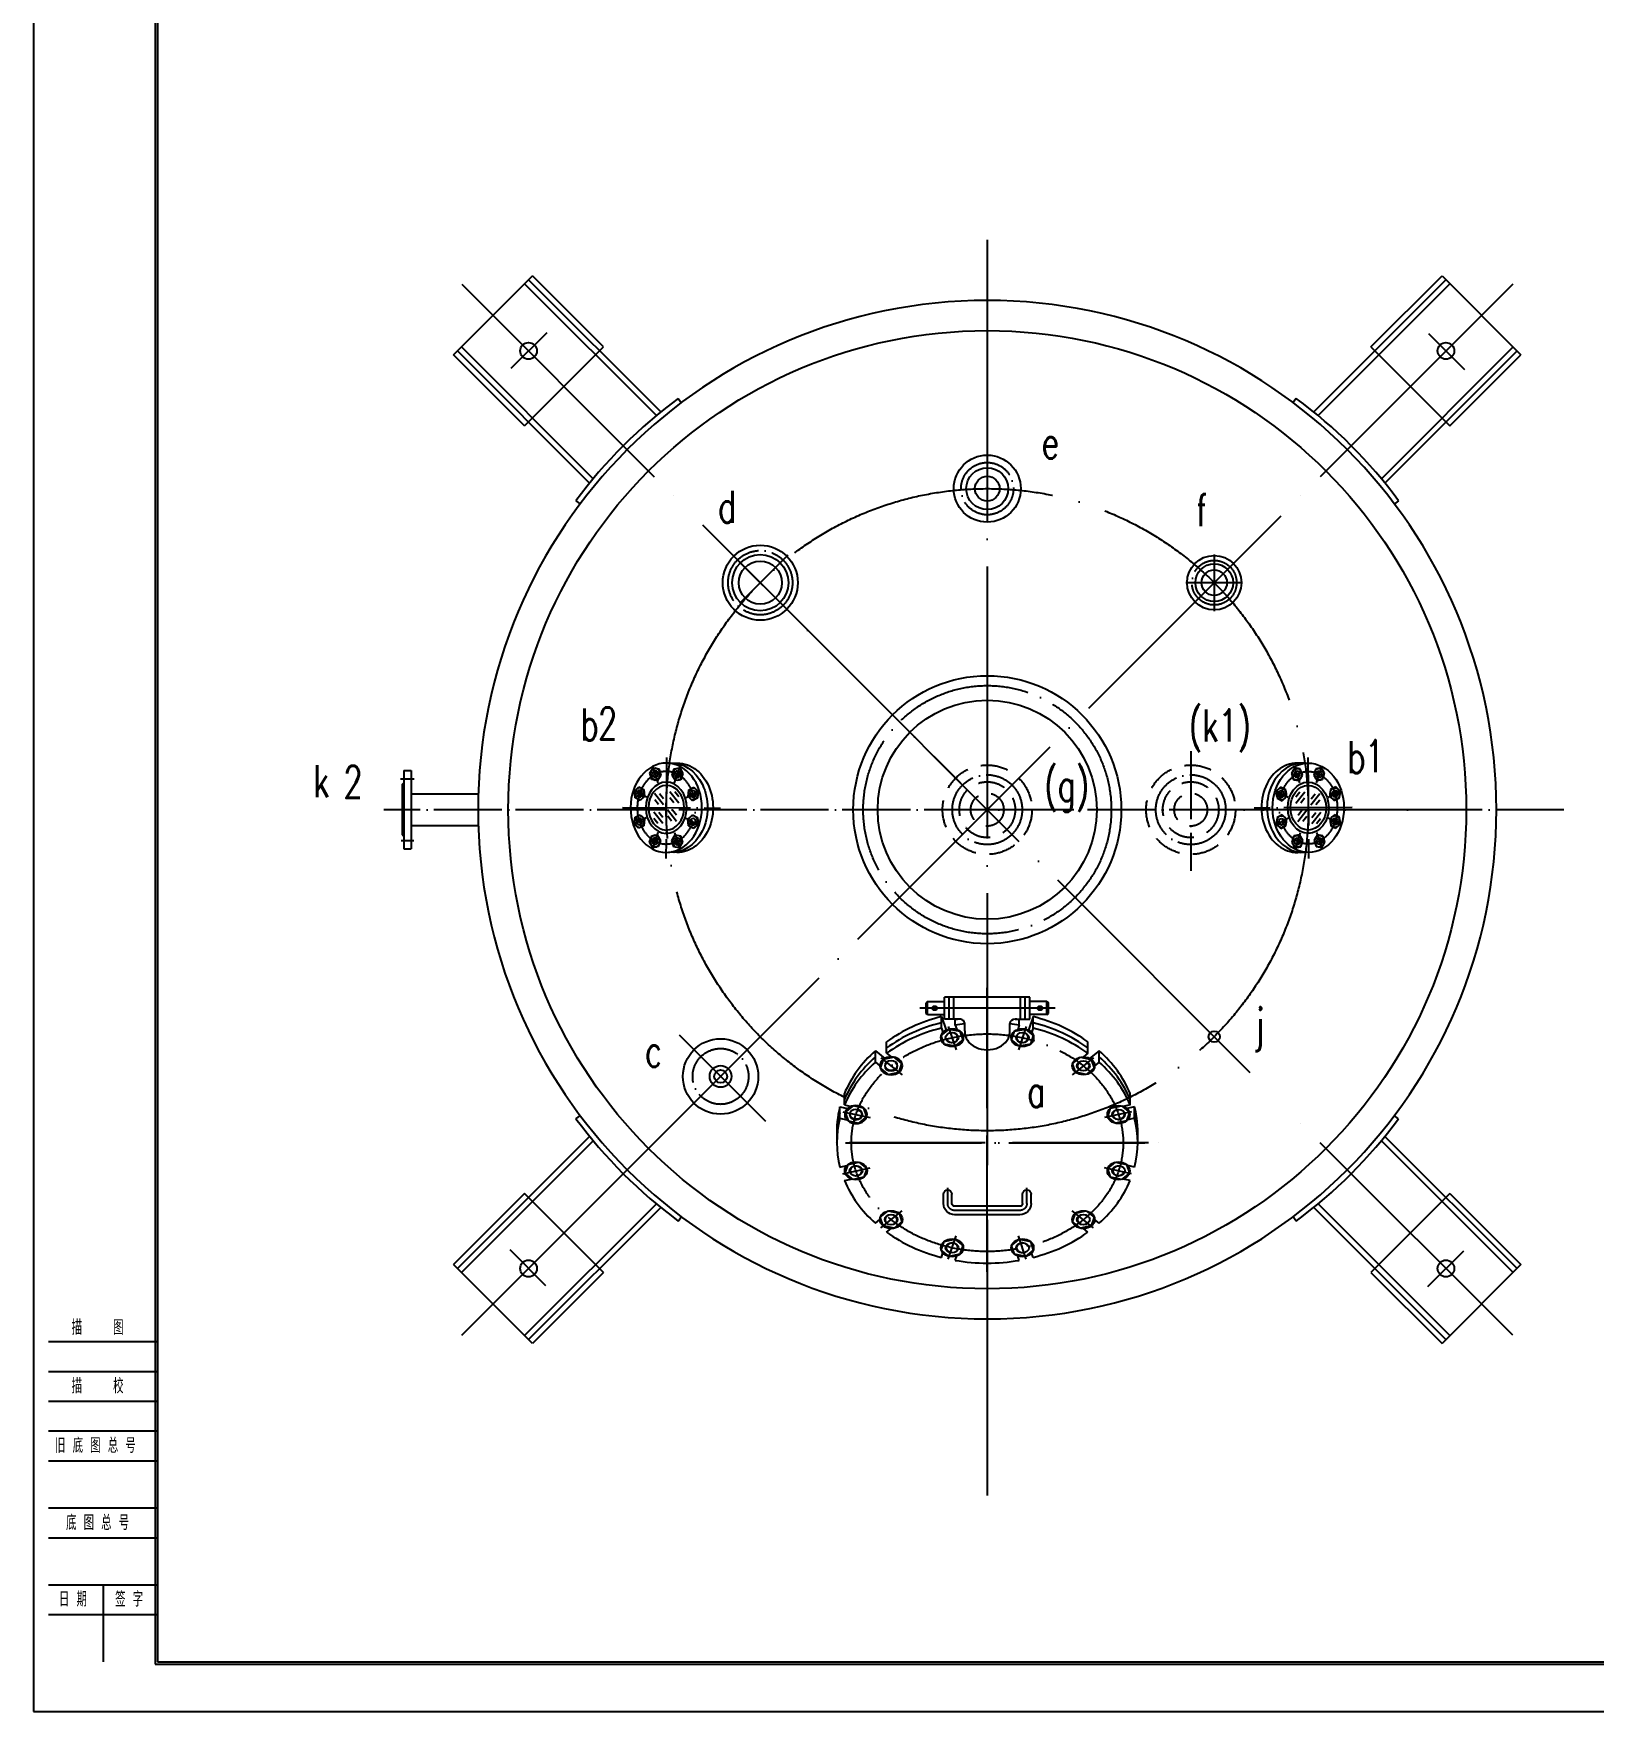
# Model space of a CAD drawing. Header units: millimetres. Extents: x 13671 to 18953, y 2612 to 10090.
# Drawn here: x 13671 to 16465, y 2612 to 5617 of the extents above; entities that cross this region are included whole.
import ezdxf

# ---------------------------------------------------------------- set-up
doc = ezdxf.new("R2010")
doc.units = ezdxf.units.MM
doc.header["$LTSCALE"] = 390
doc.header["$MEASUREMENT"] = 0
for name, pattern in [('CENTER', [50.800000000000004, 31.75, -6.35, 6.35, -6.35]), ('CENTER1', [0.75, 0.625, -0.0625, 0, -0.0625]), ('CENTER2', [0.375, 0.3125, -0.03125, 0, -0.03125]), ('CENTER3', [0.375, 0.3125, -0.03125, 0, -0.03125]), ('CENTERX2', [1.5, 1.25, -0.125, 0, -0.125]), ('HIDDEN2', [0.1875, 0.125, -0.0625])]:
    doc.linetypes.add(name, pattern=pattern)
doc.layers.get('0').update_dxf_attribs({"linetype": 'CONTINUOUS'})
for name, color, linetype in [('3中心线层', 1, 'CENTER'), ('_TITLE', 4, 'CONTINUOUS'), ('A', 2, 'CONTINUOUS'), ('B', 7, 'CONTINUOUS'), ('C', 1, 'CENTERX2'), ('C1', 1, 'CENTER1'), ('C2', 1, 'CENTER2'), ('C3', 1, 'CENTER3'), ('E2', 3, 'HIDDEN2')]:
    doc.layers.add(name, color=color, linetype=linetype)
doc.styles.add('HZ', font='ROMANS.SHX', dxfattribs={"width": 0.7, "bigfont": 'hztxt.shx'})

# ---------------------------------------------------------------- blocks, each defined once
blk = doc.blocks.new('LABEL')
for p, q in [((-22, 64.5), (0, 64.5)), ((-22, 52.5), (0, 52.5)), ((-22, 40.5), (0, 40.5)), ((-22, 25), (0, 25)), ((-11, 15.5), (-11, 0)), ((-22, 9.5), (0, 9.5))]:
    blk.add_line(p, q)
at = {"color": 5}
for p, q in [((-22, 58.5), (0, 58.5)), ((-22, 46.5), (0, 46.5)), ((-22, 31), (0, 31)), ((-22, 15.5), (0, 15.5))]:
    blk.add_line(p, q, dxfattribs=at)
at = {"color": 1, "style": 'HZ', "width": 0.7}
for s, p in [('描    图', (-17.33084744203165, 65.8483330419167)), ('描    校', (-17.33084744203165, 54.05738647672902)), ('旧 底 图 总 号', (-20.66784556976208, 42.07209321755153)), ('底 图 总 号', (-18.45305904050184, 26.52970749410699)), ('日 期', (-19.89118933126375, 11.12184380890734)), ('签 字', (-8.571930958057976, 11.10732177066249))]:
    blk.add_text(s, height=3, dxfattribs=at).set_placement(p)
blk = doc.blocks.new('视镜DN80')
at = {"layer": 'A'}
for p, q in [((-23.65634935935272, 71.38934932448223), (-29.63257243093717, 61.65389239867238)), ((-29.63257243093717, 61.65389239867238), (-25.87576155456917, 50.31671268742394)), ((-13.92331541140005, 69.78762653904352), (-23.65634935935272, 71.38934932448223)), ((-10.16650453503208, 58.45044682779502), (-13.92331541140005, 69.78762653904352)), ((13.92331541140037, 69.7876265390434), (10.16650453503188, 58.45044682779519)), ((23.6563493593528, 71.389349324482), (13.92331541140037, 69.7876265390434)), ((29.6325724309372, 61.65389239867216), (23.6563493593528, 71.389349324482)), ((25.87576155456911, 50.31671268742372), (29.6325724309372, 61.65389239867216)), ((-49.32311391893769, 37.04071553867163), (-57.11147945958568, 29.57043669919113)), ((-40.25337014993899, 32.34470194321133), (-49.32311391893769, 37.04071553867163)), ((-38.97199192158824, 20.17840950827053), (-40.25337014993899, 32.34470194321133)), ((-25.87576155456917, 50.31671268742394), (-16.14272760661673, 48.71498990198535)), ((-16.14272760661673, 48.71498990198535), (-10.16650453503208, 58.45044682779502)), ((10.16650453503188, 58.45044682779519), (16.14272760661645, 48.71498990198523)), ((16.14272760661645, 48.71498990198523), (25.87576155456911, 50.31671268742372)), ((40.25337014993896, 32.34470194321159), (38.97199192158813, 20.17840950827076)), ((49.32311391893779, 37.04071553867158), (40.25337014993896, 32.34470194321159)), ((57.11147945958569, 29.57043669919096), (49.32311391893779, 37.04071553867158)), ((-57.11147945958568, 29.57043669919113), (-55.83010123123476, 17.40414426425025)), ((-55.83010123123476, 17.40414426425025), (-46.76035746223603, 12.70813066878995)), ((-46.76035746223603, 12.70813066878995), (-38.97199192158824, 20.17840950827053)), ((38.97199192158813, 20.17840950827076), (46.76035746223589, 12.70813066878998)), ((46.76035746223589, 12.70813066878998), (55.83010123123485, 17.40414426425014)), ((55.83010123123485, 17.40414426425014), (57.11147945958569, 29.57043669919096)), ((-55.83010123123485, -17.40414426425016), (-57.11147945958568, -29.57043669919099)), ((-57.11147945958568, -29.57043669919099), (-49.32311391893778, -37.04071553867158)), ((-46.76035746223592, -12.70813066879001), (-55.83010123123485, -17.40414426425016)), ((-38.97199192158813, -20.17840950827076), (-46.76035746223592, -12.70813066879001)), ((-40.25337014993896, -32.34470194321159), (-38.97199192158813, -20.17840950827076)), ((46.76035746223623, -12.70813066879009), (38.97199192158824, -20.17840950827059)), ((38.97199192158824, -20.17840950827059), (40.25337014993896, -32.34470194321136)), ((55.83010123123485, -17.40414426425059), (46.76035746223623, -12.70813066879009)), ((49.32311391893758, -37.04071553867186), (57.11147945958568, -29.57043669919116)), ((57.11147945958568, -29.57043669919116), (55.83010123123485, -17.40414426425059)), ((-49.32311391893778, -37.04071553867158), (-40.25337014993896, -32.34470194321159)), ((-25.87576155456911, -50.31671268742372), (-29.63257243093737, -61.65389239867204)), ((-16.14272760661645, -48.71498990198526), (-25.87576155456911, -50.31671268742372)), ((-10.16650453503188, -58.45044682779522), (-16.14272760661645, -48.71498990198526)), ((-13.92331541140037, -69.78762653904343), (-10.16650453503188, -58.45044682779522)), ((16.1427276066165, -48.71498990198523), (10.16650453503208, -58.45044682779508)), ((10.16650453503208, -58.45044682779508), (13.92331541140008, -69.78762653904352)), ((25.87576155456917, -50.31671268742394), (16.1427276066165, -48.71498990198523)), ((29.63257243093717, -61.65389239867238), (25.87576155456917, -50.31671268742394)), ((40.25337014993896, -32.34470194321136), (49.32311391893758, -37.04071553867186)), ((-29.63257243093737, -61.65389239867204), (-23.6563493593528, -71.389349324482)), ((-23.6563493593528, -71.389349324482), (-13.92331541140037, -69.78762653904343)), ((13.92331541140008, -69.78762653904352), (23.65634935935272, -71.38934932448223)), ((23.65634935935272, -71.38934932448223), (29.63257243093717, -61.65389239867238))]:
    blk.add_line(p, q, dxfattribs=at)
for centre, major_axis, ratio, start_param, end_param in [((-19.82573626627969, -5.854872142663226e-12), (-9.23705556488131e-13, 80.00000000000007), 0.7999999999999984, 6.12767065148893, 9.580292616460502), ((-9.912868133139867, -2.842170943040401e-14), (-9.23705556488131e-13, 80.00000000000007), 0.7999999999999984, 6.205663401684784, 9.502299866264146), ((-1.4210854715202e-14, 0), (-9.23705556488131e-13, 80.00000000000007), 0.7999999999999984, 4.71238898038468, 10.99557428756427), ((-19.89953848298485, 60.05216961323356), (2.5602966050467e-13, 10.6272357939597), 0.8000000000000007, -1.570796326794868, 4.712388980384718), ((-19.89953848298485, 60.05216961323356), (-4.60631532916985e-13, 6.000000000000099), 0.8000000000000077, 4.712388980384634, 10.99557428756422), ((19.89953848298454, 60.05216961323367), (2.5602966050467e-13, 10.6272357939597), 0.8000000000000007, -1.570796326794868, 4.712388980384718), ((19.89953848298454, 60.05216961323367), (-4.60631532916985e-13, 6.000000000000099), 0.8000000000000077, 4.712388980384634, 10.99557428756422), ((-48.04173569058698, 24.87442310373083), (3.657566578638145e-13, 10.6272357939597), 0.7999999999999896, -1.570796326794878, 4.712388980384707), ((-48.04173569058698, 24.87442310373083), (9.902079156631608e-13, 5.999999999999902), 0.8000000000000148, -1.570796326794792, 4.712388980384794), ((-1.4210854715202e-14, 0), (5.735784168127617e-13, 45.92297856401267), 0.8000000000000008, -1.570796326794887, 4.712388980384699), ((-1.4210854715202e-14, 0), (7.815970093361128e-13, 40.00000000000014), 0.799999999999994, -1.57079632679488, 4.712388980384707), ((48.04173569058706, 24.87442310373089), (3.657566578638145e-13, 10.6272357939597), 0.7999999999999896, -1.570796326794878, 4.712388980384707), ((48.04173569058706, 24.87442310373089), (1.171396313281983e-12, 5.999999999999901), 0.7999999999999821, -1.570796326794749, 4.712388980384837), ((-48.04173569058686, -24.87442310373103), (2.5602966050467e-13, 10.6272357939597), 0.8000000000000007, -1.570796326794868, 4.712388980384718), ((-48.04173569058686, -24.87442310373103), (-2.804423360203191e-13, 6.000000000000099), 0.7999999999999748, 4.712388980384676, 10.99557428756426), ((48.04173569058695, -24.87442310373086), (2.5602966050467e-13, 10.6272357939597), 0.8000000000000007, -1.570796326794868, 4.712388980384718), ((48.04173569058695, -24.87442310373086), (-2.804423360203191e-13, 6.000000000000099), 0.7999999999999748, 4.712388980384676, 10.99557428756426), ((-19.89953848298474, -60.05216961323359), (2.5602966050467e-13, 10.6272357939597), 0.8000000000000007, -1.570796326794868, 4.712388980384718), ((-19.89953848298474, -60.05216961323359), (-4.60631532916985e-13, 6.000000000000099), 0.8000000000000077, 4.712388980384634, 10.99557428756422), ((19.89953848298471, -60.05216961323379), (2.5602966050467e-13, 10.6272357939597), 0.8000000000000007, -1.570796326794868, 4.712388980384718), ((19.89953848298471, -60.05216961323379), (-4.60631532916985e-13, 6.000000000000099), 0.8000000000000077, 4.712388980384634, 10.99557428756422)]:
    blk.add_ellipse(centre, major_axis=major_axis, ratio=ratio, start_param=start_param, end_param=end_param, dxfattribs=at)
at = {"layer": 'B'}
for p, q in [((-22.38858760981232, 8.352024855192951), (-6.139019168137267, 28.64526186085394)), ((-22.1051758758132, 19.4374100140567), (-15.00758489307638, 28.30122055148161)), ((-13.5200218848732, 8.69606616456528), (-6.422430902136327, 17.55987670198988)), ((4.881084903108487, 5.086423254399818), (21.13065334478351, 25.37966026006083)), ((5.16449663710749, 16.17180841326339), (12.26208761984459, 25.03561895068839)), ((13.7496506280476, 5.430464563772176), (20.84724161078448, 14.29427510119675)), ((-18.65302980678975, -24.30408194257438), (-2.403461365114609, -4.010844936913202)), ((-18.36961807279063, -13.21869678371064), (-11.27202709005364, -4.354886246285844)), ((-9.78446408185063, -23.96004063320206), (-2.68687309911364, -15.09623009577729)), ((6.001759259193122, -28.50274888809989), (22.25132770086829, -8.209511882438704)), ((6.285170993192267, -17.41736372923611), (13.38276197592926, -8.553553191811346)), ((14.87032498413235, -28.15870757872736), (21.96791596686923, -19.29489704130276))]:
    blk.add_line(p, q, dxfattribs=at)
for centre, major_axis, ratio, start_param, end_param in [((-19.89953848298485, 60.05216961323356), (-6.84952095042521e-13, 4.500000000000202), 0.7999999999999606, -0.1722331067387233, 4.311802814269505), ((19.89953848298454, 60.05216961323367), (7.141787161657732e-13, 4.500000000000162), 0.799999999999952, -0.9576312701358453, 3.526404650872307), ((-48.04173569058698, 24.87442310373083), (4.011790899483008e-13, 4.500000000000005), 0.7999999999999662, 0.6131650566590512, 5.097200977667073), ((48.04173569058706, 24.87442310373089), (-1.278976924368224e-13, 4.500000000000154), 0.7999999999999571, 4.540155873646164, 9.024191794654177), ((-48.04173569058686, -24.87442310373103), (6.349920589343524e-13, 4.499999999999958), 0.8000000000000514, 1.398563220056474, 5.882599141064688), ((48.04173569058695, -24.87442310373086), (4.011790899483008e-13, 4.500000000000005), 0.7999999999999662, 3.754757710248844, 8.238793631256867), ((-19.89953848298474, -60.05216961323359), (-4.773681450131932e-13, 4.49999999999992), 0.8000000000000225, 2.18396138345372, 6.667997304461755), ((19.89953848298471, -60.05216961323379), (1.973421426271179e-14, 4.499999999999917), 0.8000000000000328, 2.969359546851302, 7.45339546785935)]:
    blk.add_ellipse(centre, major_axis=major_axis, ratio=ratio, start_param=start_param, end_param=end_param, dxfattribs=at)
at = {"layer": 'C1'}
blk.add_ellipse((-1.4210854715202e-14, 0), major_axis=(-4.07729405793589e-13, 65.00000000000004), ratio=0.7999999999999987, start_param=4.712388980384684, end_param=10.99557428756427, dxfattribs=at)
at = {"layer": 'C2'}
for p, q in [((-14.80147114140975, 44.66739046583143), (-24.49173967136575, 73.910362600903)), ((14.80147114140946, 44.66739046583137), (24.49173967136583, 73.91036260090306)), ((-35.73391237266513, 18.50183892676191), (-59.12829008072246, 30.6146745892072)), ((35.73391237266513, 18.50183892676216), (59.12829008072251, 30.61467458920723)), ((-35.73391237266516, -18.50183892676219), (-59.12829008072249, -30.61467458920725)), ((35.73391237266513, -18.50183892676193), (59.12829008072235, -30.6146745892074)), ((-14.80147114140946, -44.6673904658314), (-24.49173967136581, -73.91036260090308)), ((14.80147114140975, -44.66739046583143), (24.49173967136575, -73.910362600903))]:
    blk.add_line(p, q, dxfattribs=at)
at = {"layer": 'C3'}
for p, q in [((4.263256414560601e-14, 89.98142331900408), (9.947598300641403e-14, -90.91165405495786)), ((78.41957899601312, -5.684341886080801e-14), (-97.09178405252715, 2.842170943040401e-14))]:
    blk.add_line(p, q, dxfattribs=at)
blk = doc.blocks.new('A$C3A0A7A29')
at = {"layer": 'A'}
for p, q in [((220.5111885146034, 481.1745732541644), (206.3227431415489, 469.8238169557212)), ((206.7058318427489, 482.8830379698509), (209.3545984648672, 474.9747726809394)), ((239.8929653344021, 477.0199080967673), (220.5111885146034, 481.1745732541644)), ((231.3991876534337, 488.1762897681604), (234.047954275552, 480.2680244792475)), ((356.9419175635057, 481.1745732541635), (337.5601407437061, 477.0199080967673)), ((346.0539184246727, 488.1762897681608), (343.4051518025535, 480.2680244792464)), ((371.1303629365593, 469.8238169557212), (356.9419175635057, 481.1745732541635)), ((370.7472742353575, 482.8830379698509), (368.0985076132401, 474.9747726809419)), ((206.3227431415489, 469.8238169557212), (211.5160745882949, 454.3183954998817)), ((211.5160745882949, 454.3183954998817), (230.8978514080936, 450.1637303424845)), ((230.8978514080936, 450.1637303424845), (245.0862967811481, 461.5144866409278)), ((245.0862967811481, 461.5144866409278), (239.8929653344021, 477.0199080967673)), ((337.5601407437061, 477.0199080967673), (332.3668092969601, 461.5144866409278)), ((332.3668092969601, 461.5144866409278), (346.5552546700146, 450.1637303424855)), ((346.5552546700146, 450.1637303424855), (365.9370314898142, 454.3183954998808)), ((365.9370314898142, 454.3183954998808), (371.1303629365593, 469.8238169557212)), ((88.38060007630338, 421.7154888076648), (96.48167591545825, 415.2346281363409)), ((102.3587113014219, 426.6022816346035), (97.16537985467585, 411.096860178764)), ((121.7404881212215, 430.7569467919989), (102.3587113014219, 426.6022816346035)), ((108.4672023350959, 437.7847706146981), (116.5682781742498, 431.3039099433749)), ((135.928933494275, 419.4061904935566), (121.7404881212215, 430.7569467919989)), ((455.7126179568877, 430.7569467919989), (441.5241725838332, 419.4061904935556)), ((475.0943947766864, 426.6022816346026), (455.7126179568877, 430.7569467919989)), ((468.9859037430115, 437.7847706146979), (460.8848279038566, 431.3039099433738)), ((480.2877262234324, 411.0968601787622), (475.0943947766864, 426.6022816346026)), ((489.0725060018021, 421.7154888076648), (480.9714301626518, 415.2346281363443)), ((97.16537985467585, 411.096860178764), (111.3538252277303, 399.7461038803199)), ((111.3538252277303, 399.7461038803199), (130.7356020475299, 403.9007690377171)), ((130.7356020475299, 403.9007690377171), (135.928933494275, 419.4061904935566)), ((347.2134280390528, 406.3795856092934), (230.2396780390554, 406.3795856092934)), ((347.2134280390528, 391.2495856092944), (230.2396780390554, 391.2495856092942)), ((441.5241725838332, 419.4061904935556), (446.7175040305792, 403.9007690377161)), ((446.7175040305792, 403.9007690377161), (466.0992808503779, 399.7461038803199)), ((466.0992808503779, 399.7461038803199), (480.2877262234324, 411.0968601787622)), ((210.2396780390554, 386.3795856092934), (210.2396780390545, 369.3589881522785)), ((225.3696780390537, 386.3795856092934), (225.3696780390537, 369.3589881522785)), ((352.0834280390545, 386.3795856092934), (352.0834280390545, 369.3589881522785)), ((367.2134280390528, 386.3795856092934), (367.2134280390537, 369.3589881522785)), ((32.80678009271651, 345.1998585316924), (45.22084309820912, 342.5387880060041)), ((48.33179215002383, 343.4310561625011), (34.14334677696934, 332.0802998640588)), ((34.14334677696934, 332.0802998640588), (39.33667822371535, 316.5748784082193)), ((67.71356896982343, 339.2763910051049), (48.33179215002383, 343.4310561625011)), ((72.90690041656944, 323.7709695492654), (67.71356896982343, 339.2763910051049)), ((509.7395371082839, 339.276391005104), (504.5462056615397, 323.7709695492636)), ((529.1213139280844, 343.4310561625002), (509.7395371082839, 339.276391005104)), ((543.3097593011371, 332.0802998640579), (529.1213139280844, 343.4310561625002)), ((544.6463259853899, 345.1998585316924), (532.2322629798973, 342.5387880060041)), ((538.1164278543929, 316.5748784082175), (543.3097593011371, 332.0802998640579)), ((24.82679807317345, 321.2443361285043), (37.20018491277369, 318.5919849194577)), ((39.33667822371535, 316.5748784082193), (58.71845504351495, 312.4202132508221)), ((58.71845504351495, 312.4202132508221), (72.90690041656944, 323.7709695492654)), ((504.5462056615397, 323.7709695492636), (518.7346510345924, 312.4202132508221)), ((518.7346510345924, 312.4202132508221), (538.1164278543929, 316.5748784082175)), ((552.626308004933, 321.2443361285043), (540.2529211653327, 318.5919849194577)), ((39.33667822371535, 238.4411380807746), (58.71845504351495, 242.5958032381709)), ((58.71845504351495, 242.5958032381709), (72.90690041656944, 231.2450469397286)), ((518.7346510345933, 242.5958032381709), (504.5462056615388, 231.2450469397286)), ((538.1164278543929, 238.4411380807746), (518.7346510345933, 242.5958032381709)), ((24.82679807317527, 233.7716803604887), (37.20018491277733, 236.4240315695356)), ((24.82679807317527, 233.7716803604887), (37.20018491277551, 236.4240315695354)), ((24.82679807317436, 233.7716803604885), (24.82679807317436, 213.2672648008884)), ((24.82679807317436, 213.2672648008884), (38.72919376059053, 216.2473733587287)), ((32.80678009271833, 209.8161579573007), (45.22084309821003, 212.4772284829887)), ((32.80678009271833, 209.8161579573007), (45.22084309821093, 212.4772284829889)), ((34.14334677697116, 222.9357166249351), (39.33667822371535, 238.4411380807746)), ((48.33179215002474, 211.5849603264919), (34.14334677697116, 222.9357166249351)), ((67.71356896982434, 215.7396254838882), (48.33179215002474, 211.5849603264919)), ((72.90690041656944, 231.2450469397286), (67.71356896982434, 215.7396254838882)), ((504.5462056615388, 231.2450469397286), (509.7395371082839, 215.7396254838882)), ((509.7395371082839, 215.7396254838882), (529.1213139280835, 211.5849603264919)), ((529.1213139280835, 211.5849603264919), (543.3097593011371, 222.9357166249351)), ((544.6463259853899, 209.8161579573007), (532.2322629798973, 212.4772284829889)), ((544.6463259853899, 209.8161579573007), (532.2322629798982, 212.4772284829887)), ((543.3097593011371, 222.9357166249351), (538.1164278543929, 238.4411380807746)), ((552.6263080049339, 213.2672648008884), (538.7239123175177, 216.2473733587287)), ((552.626308004933, 233.7716803604887), (540.2529211653327, 236.4240315695354)), ((552.626308004933, 233.7716803604887), (540.2529211653309, 236.4240315695356)), ((552.6263080049339, 233.7716803604885), (552.6263080049339, 213.2672648008884)), ((32.80678009271833, 209.8161579573007), (32.80678009271833, 189.4189591657903)), ((544.6463259853899, 209.8161579573007), (544.6463259853899, 189.4189591657903)), ((97.16537985467676, 143.919156310229), (111.3538252277303, 155.2699126086723)), ((111.3538252277303, 155.2699126086723), (130.7356020475308, 151.1152474512769)), ((130.7356020475308, 151.1152474512769), (135.928933494276, 135.6098259954365)), ((446.7175040305774, 151.1152474512769), (441.5241725838323, 135.6098259954365)), ((466.0992808503779, 155.2699126086723), (446.7175040305774, 151.1152474512769)), ((480.2877262234315, 143.919156310229), (466.0992808503779, 155.2699126086723)), ((88.38060007630611, 133.3005276813283), (96.48167591545644, 139.7813883526487)), ((88.38060007630611, 133.3005276813283), (88.38060007630611, 112.7961121217236)), ((88.38060007630611, 112.7961121217259), (105.4040792422211, 126.4148954544582)), ((102.3587113014219, 128.4137348543904), (97.16537985467676, 143.919156310229)), ((121.7404881212224, 124.2590696969942), (102.3587113014219, 128.4137348543904)), ((108.4672023350968, 117.2312458742952), (116.5682781742516, 123.7121065456192)), ((135.928933494276, 135.6098259954365), (121.7404881212224, 124.2590696969942)), ((441.5241725838323, 135.6098259954365), (455.7126179568859, 124.2590696969942)), ((455.7126179568859, 124.2590696969942), (475.0943947766864, 128.4137348543904)), ((468.9859037430115, 117.2312458742952), (460.8848279038566, 123.7121065456192)), ((489.0725060018021, 112.7961121217259), (472.0490268358872, 126.4148954544582)), ((475.0943947766864, 128.4137348543904), (480.2877262234315, 143.919156310229)), ((489.0725060018021, 133.3005276813283), (480.9714301626518, 139.7813883526487)), ((489.0725060018021, 133.3005276813283), (489.0725060018021, 112.7961121217236)), ((108.4672023350968, 117.2312458742952), (108.4672023350968, 96.72683031469182)), ((211.516074588294, 100.6976209891122), (206.322743141548, 85.19219953327274)), ((230.8978514080927, 104.8522861465085), (211.516074588294, 100.6976209891122)), ((245.0862967811472, 93.50152984806527), (230.8978514080927, 104.8522861465085)), ((239.8929653344021, 77.99610839222578), (245.0862967811472, 93.50152984806527)), ((346.5552546700137, 104.8522861465085), (332.3668092969601, 93.50152984806527)), ((332.3668092969601, 93.50152984806527), (337.5601407437061, 77.99610839222487)), ((365.9370314898133, 100.6976209891113), (346.5552546700137, 104.8522861465085)), ((371.1303629365593, 85.19219953327274), (365.9370314898133, 100.6976209891113)), ((468.9859037430115, 117.2312458742952), (468.9859037430115, 96.72683031469182)), ((206.322743141548, 85.19219953327274), (220.5111885146025, 73.84144323482951)), ((206.7058318427489, 72.13297851914217), (209.3545984648672, 80.04124380805365)), ((206.7058318427507, 51.62856295953975), (214.8219655803659, 75.86042173538681)), ((206.7058318427507, 72.13297851914217), (206.7058318427507, 51.62856295953839)), ((220.5111885146025, 73.84144323482951), (239.8929653344021, 77.99610839222578)), ((231.3991876534337, 66.83972672083269), (234.047954275552, 74.74799200974553)), ((231.3991876534383, 66.83972672083928), (231.3991876534383, 56.1172548832551)), ((248.279411245946, 77.3293298723961), (248.279411245946, 63.68225488325561)), ((329.1736948321604, 77.3293298723961), (329.1736948321604, 63.68225488325561)), ((337.5601407437061, 77.99610839222487), (356.9419175635048, 73.84144323482951)), ((346.0539184246727, 66.83972672083223), (343.4051518025535, 74.74799200974667)), ((346.05391842467, 66.83972672083928), (346.05391842467, 56.1172548832551)), ((356.9419175635048, 73.84144323482951), (371.1303629365593, 85.19219953327274)), ((370.7472742353575, 51.62856295953975), (362.6311404977423, 75.86042173538681)), ((370.7472742353575, 72.13297851914217), (368.0985076132401, 80.04124380805115)), ((370.7472742353575, 72.13297851914217), (370.7472742353575, 51.62856295953839)), ((181.7770840591402, 48.11122926304461), (179.2974018206114, 45.84433220366782)), ((179.2974018206114, 45.84433220366782), (179.2974018206114, 27.12145181707501)), ((181.7770840591402, 48.11122926304461), (181.7770840591402, 24.85455475769731)), ((181.7770840591402, 48.11122926304461), (212.3897015975681, 48.11122926304461)), ((238.8231612459458, 56.1172548832551), (212.3897015975681, 56.1172548832551)), ((212.3897015975681, 56.1172548832551), (212.3897015975672, 16.84852913748682)), ((220.6494642621428, 56.1172548832551), (220.6494642621428, 16.84852913748591)), ((228.9092269267185, 56.1172548832551), (228.9092269267185, 16.84852913748682)), ((338.6299448321606, 56.1172548832551), (365.0634044805392, 56.1172548832551)), ((348.543879151388, 56.1172548832551), (348.5438791513889, 16.84852913748591)), ((356.8036418159636, 56.1172548832551), (356.8036418159636, 16.84852913748682)), ((365.0634044805392, 56.1172548832551), (365.0634044805392, 16.84852913748682)), ((395.6760220189681, 48.11122926304461), (365.0634044805383, 48.11122926304461)), ((395.6760220189681, 48.11122926304461), (395.6760220189672, 24.85455475769641)), ((395.6760220189681, 48.11122926304461), (398.155704257495, 45.84433220366691)), ((398.155704257495, 45.84433220366691), (398.155704257495, 27.12145181707319)), ((181.7770840591402, 24.85455475769731), (179.2974018206114, 27.12145181707501)), ((181.7770840591402, 24.85455475769731), (212.3897015975672, 24.85455475769731)), ((365.0634044805392, 16.84852913748682), (212.3897015975672, 16.84852913748682)), ((395.6760220189672, 24.85455475769731), (365.0634044805392, 24.85455475769641)), ((395.6760220189672, 24.85455475769641), (398.155704257495, 27.12145181707319))]:
    blk.add_line(p, q, dxfattribs=at)
for centre, radius, start, end in [((230.2396780390554, 386.3795856092934), 20, 90, 180), ((230.2396780390554, 386.3795856092934), 4.870000000002165, 90, 180), ((347.2134280390528, 386.3795856092934), 20, 7.016477563892661e-15, 90), ((347.2134280390528, 386.3795856092934), 4.870000000002165, 7.016477563892661e-15, 90), ((217.8046780390541, 369.3589881522785), 7.5649999999996, 180, 0), ((359.6484280390541, 369.3589881522785), 7.5649999999996, 180, 7.016477563892661e-15)]:
    blk.add_arc(centre, radius, start, end, dxfattribs=at)
at = {"layer": 'A', "extrusion": (0, 0, -1)}
for centre, major_axis, ratio, start_param, end_param in [((288.7265530390541, 277.5080082444961), (269.5031250000003, -4.787337193334912e-13), 0.7999999999999989, 3.979717314674987, 4.403142949219778), ((288.7265530390541, 277.5080082444961), (269.5031250000003, -4.787337193334912e-13), 0.7999999999999989, 4.49803623595132, 4.926741724818049), ((288.7265530390541, 277.5080082444961), (269.5031250000003, -4.787337193334912e-13), 0.7999999999999989, 5.021635011549591, 5.445060646094386), ((288.7265530390541, 277.5080082444961), (269.5031250000003, -4.787337193334912e-13), 0.7999999999999989, 3.460917425736096, 3.874264319299504), ((288.7265530390541, 277.5080082444961), (269.5031250000003, -4.787337193334912e-13), 0.7999999999999989, 5.550513641469863, 5.963860535033276), ((288.7265530390541, 277.5080082444961), (269.5031250000003, -4.787337193334912e-13), 0.7999999999999989, 2.937318650137802, 3.345866657041782), ((288.7265530390541, 277.5080082444961), (269.5031250000003, -4.787337193334912e-13), 0.7999999999999989, 6.078911303727591, 6.487459310631573), ((288.7265530390541, 267.8588696885486), (269.5031250000003, -4.787337193334912e-13), 0.7999999999999989, 2.937318650137813, 3.163971670570661), ((288.7265530390541, 267.8588696885486), (269.5031250000003, -4.787337193334912e-13), 0.7999999999999989, 6.260806290198718, 6.487459310631563), ((288.7265530390541, 257.0035926848936), (269.5031250000003, -4.787337193334912e-13), 0.7999999999999989, 2.937318650137813, 3.189162024664346), ((288.7265530390541, 257.0035926848936), (269.5031250000003, -4.787337193334912e-13), 0.7999999999999989, 6.235615936105033, 6.487459310631563), ((288.7265530390541, 267.8588696885486), (269.5031250000003, -4.787337193334912e-13), 0.7999999999999989, 2.408920987880069, 2.822749015026313), ((288.7265530390541, 257.0035926848936), (269.5031250000003, -4.787337193334912e-13), 0.7999999999999989, 2.408920987880069, 2.822749015026313), ((288.7265530390541, 277.5080082444961), (269.5031250000003, -4.787337193334912e-13), 0.7999999999999989, 2.408920987880069, 2.822267881443487), ((288.7265530390541, 277.5080082444961), (269.5031250000003, -4.787337193334912e-13), 0.7999999999999989, 6.602510079325888, 7.015856972889308), ((288.7265530390541, 267.8588696885486), (269.5031250000003, -4.787337193334912e-13), 0.7999999999999989, 6.602028945743064, 7.015856972889308), ((288.7265530390541, 257.0035926848936), (269.5031250000003, -4.787337193334912e-13), 0.7999999999999989, 6.602028945743064, 7.015856972889308), ((288.7265530390541, 277.5080082444961), (269.5031250000003, -4.787337193334912e-13), 0.7999999999999989, 1.880042357959798, 2.303467992504593), ((288.7265530390541, 267.8588696885486), (269.5031250000003, -4.787337193334912e-13), 0.7999999999999989, 1.880042357959798, 2.303467992504593), ((288.7265530390541, 257.0035926848936), (269.5031250000003, -4.787337193334912e-13), 0.7999999999999989, 1.880042357959798, 2.303467992504593), ((288.7265530390532, 78.7204577403104), (40.48450427812649, -7.191492606417868e-14), 0.800000000000008, 3.098626955958466, 6.326151004810914), ((288.7265530390541, 277.5080082444961), (269.5031250000003, -4.787337193334912e-13), 0.7999999999999989, 7.121309968264783, 7.544735602809578), ((288.7265530390541, 267.8588696885486), (269.5031250000003, -4.787337193334912e-13), 0.7999999999999989, 7.121309968264783, 7.544735602809578), ((288.7265530390541, 257.0035926848936), (269.5031250000003, -4.787337193334912e-13), 0.7999999999999989, 7.121309968264783, 7.544735602809578), ((288.7265530390541, 277.5080082444961), (269.5031250000003, -4.787337193334912e-13), 0.7999999999999989, 1.721445938863355, 1.785149071228246), ((238.8231612459458, 63.68225488325561), (9.456249999999976, -1.679767436257858e-14), 0.8000000000000373, 0, 1.570796326794897), ((288.7265530390541, 277.5080082444961), (269.5031250000003, -4.787337193334912e-13), 0.7999999999999989, 7.639628889541131, 7.703332021906025), ((338.6299448321606, 63.68225488325561), (9.456249999999976, -1.679767436257858e-14), 0.8000000000000373, 1.570796326794897, 3.141592653589793), ((288.7265530390541, 267.8588696885486), (269.5031250000003, -4.787337193334912e-13), 0.7999999999999989, 1.760327990607015, 1.785149071228246), ((288.7265530390541, 267.8588696885486), (269.5031250000003, -4.787337193334912e-13), 0.7999999999999989, 7.639628889541131, 7.664449970162355)]:
    blk.add_ellipse(centre, major_axis=major_axis, ratio=ratio, start_param=start_param, end_param=end_param, dxfattribs=at)
for centre, major_axis, ratio in [((225.7045199613485, 465.669151798324), (20.06549187556233, -3.56434737290853e-14), 0.8000000000000111), ((351.7485861167606, 465.669151798324), (20.06549187556233, -3.56434737290853e-14), 0.8000000000000111), ((225.7045199613485, 465.669151798324), (11.4893437499996, -2.040917435053232e-14), 0.8000000000000478), ((351.7485861167606, 465.669151798324), (11.48934375000025, -2.040917435053346e-14), 0.7999999999999607), ((116.5471566744754, 415.2515253361603), (20.06549187556233, -3.56434737290853e-14), 0.8000000000000194), ((116.5471566744754, 415.2515253361603), (11.48934374999961, -2.040917435053232e-14), 0.8000000000000616), ((460.9059494036337, 415.2515253361594), (20.06549187556249, -3.341575662101774e-14), 0.8000000000000127), ((460.9059494036337, 415.2515253361594), (11.48934375000041, -2.040917435053375e-14), 0.7999999999999495), ((53.52512359676984, 327.9256347066625), (20.06549187556249, -3.341575662101774e-14), 0.8000000000000127), ((53.52512359676984, 327.9256347066625), (11.48934374999961, -2.040917435053232e-14), 0.8000000000000054), ((523.9279824813393, 327.9256347066607), (20.06549187556249, -3.341575662101774e-14), 0.8000000000000127), ((523.9279824813393, 327.9256347066607), (11.48934375000025, -2.040917435053346e-14), 0.7999999999999607), ((523.9279824813384, 227.0903817823314), (20.06549187556249, -3.341575662101774e-14), 0.8000000000000127), ((523.9279824813384, 227.0903817823314), (11.48934374999961, -2.040917435053232e-14), 0.8000000000000616), ((460.9059494036319, 139.7644911528328), (20.06549187556296, -3.341575662101853e-14), 0.7999999999999937), ((460.9059494036319, 139.7644911528328), (11.48934375000025, -2.040917435053346e-14), 0.7999999999999607), ((225.7045199613476, 89.34686469066901), (20.06549187556249, -3.341575662101774e-14), 0.8000000000000127), ((225.7045199613476, 89.34686469066901), (11.48934375000025, -2.040917435053346e-14), 0.7999999999999607), ((351.7485861167588, 89.34686469066901), (20.06549187556313, -3.564347372908672e-14), 0.7999999999999872), ((351.7485861167588, 89.34686469066901), (11.48934375000025, -2.040917435053346e-14), 0.7999999999999607), ((194.4005000244151, 36.48289201037051), (4.547303237079845, -8.077633206013681e-15), 0.7999999999999081), ((383.0526060536922, 36.48289201037051), (4.547303237079845, -8.077633206013681e-15), 0.8000000000000496)]:
    blk.add_ellipse(centre, major_axis=major_axis, ratio=ratio, dxfattribs=at)
at = {"layer": 'A'}
for centre, major_axis, ratio in [((53.52512359676984, 227.0903817823314), (-20.06549187556249, -3.341575662101774e-14), 0.8000000000000127), ((53.52512359676984, 227.0903817823314), (-11.48934374999961, -2.040917435053232e-14), 0.8000000000000616), ((116.5471566744764, 139.7644911528328), (-20.06549187556296, -3.341575662101853e-14), 0.7999999999999937), ((116.5471566744764, 139.7644911528328), (-11.48934375000025, -2.040917435053346e-14), 0.7999999999999607)]:
    blk.add_ellipse(centre, major_axis=major_axis, ratio=ratio, dxfattribs=at)
at = {"layer": 'B', "extrusion": (0, 0, -1)}
for centre, major_axis, ratio, start_param, end_param in [((225.7045199613485, 465.669151798324), (10.63828125000013, -1.889738365790118e-14), 0.7999999999999968, 6.045660147854057, 10.73377489976511), ((351.7485861167606, 465.669151798324), (10.63828125000013, -1.889738365790118e-14), 0.7999999999999968, 0.2860736162727625, 4.974188368183831), ((116.5471566744754, 415.2515253361603), (10.63828125000013, -1.889738365790118e-14), 0.7999999999999968, 5.522061372255749, 10.21017612416682), ((460.9059494036337, 415.2515253361594), (10.63828125000029, -1.889738365790146e-14), 0.7999999999999998, 0.8096723918710608, 5.497787143782128), ((53.52512359676984, 327.9256347066625), (10.63828125000029, -1.653521070066378e-14), 0.7999999999999999, 4.998462596657485, 9.686577348568514), ((523.9279824813393, 327.9256347066607), (10.63828125000013, -1.889738365790118e-14), 0.800000000000012, 1.333271167469365, 6.021385919380448), ((523.9279824813384, 227.0903817823314), (10.63828125000013, -1.889738365790118e-14), 0.7999999999999968, 1.856869943067657, 6.544984694978757), ((460.9059494036319, 139.7644911528328), (10.63828125000013, -1.653521070066353e-14), 0.7999999999999364, 2.380468718665938, 7.068583470577074), ((225.7045199613476, 89.34686469066901), (10.63828125000013, -1.771629717928236e-14), 0.7999999999999969, 3.42766626986259, 8.115781021773644), ((351.7485861167588, 89.34686469066901), (10.63828125000013, -1.889738365790118e-14), 0.7999999999999968, 2.904067494264312, 7.592182246175349)]:
    blk.add_ellipse(centre, major_axis=major_axis, ratio=ratio, start_param=start_param, end_param=end_param, dxfattribs=at)
at = {"layer": 'B'}
for centre, major_axis, ratio, start_param, end_param in [((53.52512359676984, 227.0903817823314), (-10.63828125000013, -1.889738365790118e-14), 0.7999999999999968, 1.856869943067657, 6.544984694978757), ((116.5471566744764, 139.7644911528328), (-10.63828125000013, -1.653521070066353e-14), 0.7999999999999364, 2.380468718665938, 7.068583470577074)]:
    blk.add_ellipse(centre, major_axis=major_axis, ratio=ratio, start_param=start_param, end_param=end_param, dxfattribs=at)
at = {"layer": 'C1'}
for p, q in [((288.7265530390541, 508.4892427730597), (288.7265530390532, 1.329461611021543e-06)), ((347.2134280390528, 398.814585609294), (230.2396780390554, 398.8145856092945)), ((217.8046780390541, 386.3795856092934), (217.8046780390541, 358.0147666579596)), ((359.6484280390541, 386.3795856092934), (359.6484280390541, 358.0147666579596)), ((577.453096199758, 277.5080082444961), (9.878350283543114e-06, 277.508008244497)), ((410.5166222428779, 36.48289201037051), (168.2112926244699, 36.48289201037051))]:
    blk.add_line(p, q, dxfattribs=at)
for centre, start, end in [((230.2396780390554, 386.3795856092934), 90, 180), ((347.2134280390528, 386.3795856092934), 7.016477563892661e-15, 90)]:
    blk.add_arc(centre, 12.43500000000108, start, end, dxfattribs=at)
at = {"layer": 'C1', "extrusion": (0, 0, -1)}
blk.add_ellipse((288.7265530390541, 277.5080082444961), major_axis=(243.4984374999999, -4.325401148363993e-13), ratio=0.8000000000000008, dxfattribs=at)
at = {"layer": 'C2'}
for p, q in [((218.9277760011419, 485.902074013833), (232.9110214091606, 444.1531281598782)), ((358.5253300769646, 485.902074013833), (344.5420846689458, 444.1531281598782)), ((98.36796597727061, 429.7948778939244), (136.5149984019117, 399.2772519542116)), ((479.0851401008358, 429.7948778939244), (440.9381076761947, 399.2772519542116)), ((30.17674505456944, 332.9305780466275), (78.86191524475907, 322.4944564179625)), ((547.276361023537, 332.9305780466275), (498.5911908333474, 322.4944564179625)), ((30.17674505457126, 222.0854384423656), (78.8619152447609, 232.5215600710305)), ((547.276361023537, 222.0854384423656), (498.5911908333474, 232.5215600710305)), ((98.36796597727243, 125.2211385950686), (136.5149984019135, 155.7387645347815)), ((479.0851401008358, 125.2211385950686), (440.9381076761947, 155.7387645347815)), ((218.9277760011419, 69.11394247516), (232.9110214091606, 110.8628883291149)), ((358.5253300769646, 69.11394247516), (344.5420846689458, 110.8628883291149))]:
    blk.add_line(p, q, dxfattribs=at)
blk = doc.blocks.new('A$C3C18320B')
at = {"layer": 'A'}
blk.add_blockref('A$C3A0A7A29', (-8.874714978901466e-06, -1.947018517967081e-06), dxfattribs=at)

msp = doc.modelspace()

# ---------------------------------------------------------------- linework, layer by layer
for p, q in [((14331.50966460205, 4272.014896923984), (14334.50966460205, 4275.014896923984)), ((14331.50966460205, 4272.014896923984), (14331.50966460205, 4182.014896923984)), ((14334.50966460205, 4297.014896923984), (14334.50966460205, 4157.014896923984)), ((14334.50966460205, 4297.014896923984), (14347.50966460205, 4297.014896923984)), ((14347.50966460205, 4297.014896923984), (14347.50966460205, 4157.014896923984)), ((14347.50966460205, 4255.514896923984), (14467.94691278184, 4255.514896923986)), ((14331.50966460205, 4182.014896923984), (14334.50966460205, 4179.014896923984)), ((14347.50966460205, 4198.514896923984), (14467.94691278184, 4198.514896923984)), ((14334.50966460205, 4157.014896923984), (14347.50966460205, 4157.014896923984))]:
    msp.add_line(p, q)
at = {"layer": '3中心线层'}
for p, q in [((14328.65097876653, 4282.014896923984), (14352.79304556555, 4282.014896923984)), ((14329.64311814345, 4172.014896923984), (14352.46233287128, 4172.014896923984))]:
    msp.add_line(p, q, dxfattribs=at)
at = {"layer": '_TITLE', "color": 4}
msp.add_lwpolyline([(13671.13428407215, 2612.00509358935), (18952.98228407215, 2612.00509358935), (18952.98228407215, 10090.17709358935), (13671.13428407215, 10090.17709358935)], close=True, dxfattribs=at)
at = {"layer": '_TITLE', "color": 5}
for points in [[(13888.98828407215, 2696.47909358935), (18868.50828407215, 2696.47909358935), (18868.50828407215, 10005.70309358935), (13888.98828407215, 10005.70309358935)], [(13893.43428407215, 2700.92509358935), (18864.06228407215, 2700.92509358935), (18864.06228407215, 10001.25709358935), (13893.43428407215, 10001.25709358935)]]:
    msp.add_lwpolyline(points, close=True, dxfattribs=at)
at = {"layer": 'A'}
for p, q in [((14423.49313237173, 5041.601899841977), (14564.91448860904, 5183.023256079287)), ((14786.72998666694, 4932.923486773929), (14550.77235298531, 5168.881120455555)), ((14794.49685370624, 4939.298755358355), (14557.84342079718, 5175.952188267422)), ((14692.19370922262, 5055.744035465708), (14564.91448860904, 5183.023256079287)), ((15964.50612934715, 4939.298755357922), (16201.15956225622, 5175.952188266991)), ((15972.27299638645, 4932.923486773496), (16208.23063006808, 5168.881120455126)), ((16066.80927383077, 5055.744035465277), (16194.08849444435, 5183.023256078855)), ((16194.08849444435, 5183.023256078855), (16335.50985068166, 5041.601899841547)), ((14667.21763309266, 4812.019534744777), (14430.5642001836, 5048.672967653845)), ((14673.59290167709, 4819.78640178408), (14437.63526799546, 5055.744035465708)), ((14550.77235298531, 4914.322679228399), (14692.19370922262, 5055.744035465708)), ((16066.80927383077, 5055.744035465277), (16208.23063006808, 4914.322679227967)), ((16085.4100813763, 4819.786401783644), (16321.36771505793, 5055.744035465277)), ((16091.78534996073, 4812.019534744344), (16328.43878286979, 5048.672967653411)), ((14550.77235298531, 4914.322679228399), (14423.49313237173, 5041.601899841977)), ((16208.23063006808, 4914.322679227967), (16335.50985068166, 5041.601899841547)), ((14826.06154119172, 4963.722152135661), (14831.99767234542, 4955.67464650186)), ((15932.94144186167, 4963.722152135231), (15927.00531070797, 4955.674646501431)), ((14642.79423631536, 4780.454847259292), (14650.84174194916, 4774.518716105593)), ((16116.20874673803, 4780.454847258863), (16108.16124110423, 4774.518716105164)), ((14642.79423631493, 3673.574946589353), (14650.84174194873, 3679.511077743053)), ((16116.2087467376, 3673.574946588922), (16108.1612411038, 3679.511077742622)), ((14667.21763309223, 3642.010259103872), (14430.56420018316, 3405.356826194806)), ((16091.7853499603, 3642.010259103437), (16328.43878286936, 3405.356826194369)), ((14673.59290167666, 3634.243392064573), (14437.63526799503, 3398.285758382939)), ((16085.41008137587, 3634.243392064134), (16321.3677150575, 3398.285758382506)), ((14550.77235298488, 3539.707114620249), (14423.4931323713, 3412.427894006669)), ((14692.19370922219, 3398.285758382939), (14550.77235298488, 3539.707114620249)), ((14786.72998666651, 3521.10630707472), (14550.77235298488, 3285.148673393091)), ((15972.27299638602, 3521.106307074286), (16208.23063006765, 3285.148673392659)), ((16208.23063006765, 3539.707114619816), (16066.80927383034, 3398.285758382506)), ((16208.23063006765, 3539.707114619816), (16335.50985068123, 3412.427894006238)), ((14794.49685370581, 3514.731038490294), (14557.84342079674, 3278.077605581226)), ((14826.06154119129, 3490.307641712985), (14831.99767234499, 3498.355147346785)), ((15932.94144186124, 3490.307641712554), (15927.00531070754, 3498.355147346354)), ((15964.50612934672, 3514.731038489859), (16201.15956225578, 3278.077605580793)), ((14564.91448860861, 3271.006537769361), (14423.4931323713, 3412.427894006669)), ((14692.19370922219, 3398.285758382939), (14564.91448860861, 3271.006537769361)), ((16066.80927383034, 3398.285758382506), (16194.08849444392, 3271.006537768928)), ((16335.50985068123, 3412.427894006238), (16194.08849444392, 3271.006537768928))]:
    msp.add_line(p, q, dxfattribs=at)
for centre, radius in [((15379.50149152635, 4227.014896923984), 858.0000000164928), ((14557.84342079718, 5048.672967653844), 15), ((16201.15956225622, 5048.672967653411), 15), ((15379.50149152636, 4802.014896923984), 60), ((15379.50149152636, 4802.014896923984), 37.5), ((15379.50149152636, 4802.014896923984), 22.125), ((14972.91509234409, 4633.601296106251), 67.2), ((14972.91509234409, 4633.601296106251), 50.40000000000001), ((14972.91509234409, 4633.601296106251), 38.64), ((15786.08789070862, 4633.601296106248), 48.75), ((15786.08789070862, 4633.601296106248), 33.75), ((15786.08789070862, 4633.601296106248), 22.75), ((15379.50149152635, 4227.014896923984), 240), ((15379.50149152635, 4227.014896923984), 196.1816122199002), ((14901.81031655534, 3749.323721952971), 67.5), ((15786.08789070859, 3820.428497741693), 10), ((14901.81031655534, 3749.323721952971), 19.5), ((14901.81031655534, 3749.323721952971), 11.5), ((14557.84342079674, 3405.356826194807), 15), ((16201.15956225578, 3405.35682619437), 15)]:
    msp.add_circle(centre, radius, dxfattribs=at)
for centre, radius, start, end in [((15379.50149152635, 4227.014896923984), 912.0000000164932, 90, 270), ((15379.50149152635, 4227.014896923984), 912.0000000164932, 270, 90), ((15341.31772534265, 4265.198663108371), 868.0000000164928, 126.4138272636869, 143.5861727363755), ((15417.68525771074, 4265.198663107941), 868.0000000164928, 36.41382726368693, 53.58617273637542), ((15341.31772534221, 4188.831130740277), 868.0000000164928, 216.4138272636869, 233.5861727363754), ((15417.68525771031, 4188.831130739844), 868.0000000164928, 306.4138272636869, 323.5861727363754)]:
    msp.add_arc(centre, radius, start, end, dxfattribs=at)
at = {"layer": 'C'}
for p, q in [((15379.50149152635, 5247.934168739117), (15379.50149152635, 3204.125851631601)), ((14438.33671721397, 5168.179671237051), (14819.34560770344, 4787.170780747576)), ((16320.66626583942, 5168.179671236619), (15939.65737534995, 4787.170780747143)), ((15905.41292126062, 4752.926326658246), (14772.80387325663, 3620.317278654261)), ((14869.77903726272, 4736.73735118762), (15379.50149152635, 4227.014896923984)), ((15850.64493543694, 3755.87145301334), (14869.95690997189, 4736.559478478453)), ((14827.49384339004, 3823.640195118272), (14981.99858791077, 3669.135450597543)), ((14438.33671721353, 3285.850122611597), (14819.34560770301, 3666.859013101073)), ((16320.66626583899, 3285.850122611164), (15939.65737534952, 3666.859013100639)), ((15379.50149152635, 3413.664384858288), (15379.50149152635, 2998.8805731788))]:
    msp.add_line(p, q, dxfattribs=at)
msp.add_circle((15379.50149152635, 4227.014896923984), 575, dxfattribs=at)
at = {"layer": 'C1'}
for p, q in [((14526.70787567068, 5017.537422527343), (14590.9456929382, 5081.775239794866)), ((16170.02401712972, 5079.808512779911), (16234.26183439724, 5015.570695512391)), ((15125.42213354493, 3630.569785879885), (15688.60605636764, 3630.569785879885)), ((14588.97896592324, 3374.221281068305), (14524.74114865572, 3438.459098335825)), ((16232.29510738228, 3436.492371320872), (16168.05729011476, 3372.254554053348))]:
    msp.add_line(p, q, dxfattribs=at)
msp.add_circle((15379.50149152635, 4227.014896923984), 222.2273740732644, dxfattribs=at)
at = {"layer": 'C2'}
for p, q in [((15744.04249147561, 4331.726335345737), (15744.04249147561, 4117.617387749589)), ((15484.2129299481, 4227.01489692396), (15270.10398235196, 4227.014896923961))]:
    msp.add_line(p, q, dxfattribs=at)
at = {"layer": 'C3'}
for p, q in [((15379.50149152636, 4865.314896923985), (15379.50149152636, 4738.714896923984)), ((15022.06184206367, 4584.454546386661), (14923.7683426245, 4682.748045825841)), ((15022.06184206368, 4682.748045825841), (14923.7683426245, 4584.454546386661)), ((15786.08789070862, 4684.351296106248), (15786.08789070862, 4582.851296106248)), ((15836.83789070862, 4633.601296106248), (15735.33789070862, 4633.601296106248)), ((16412.54142390619, 4227.014896923984), (14298.42277245441, 4227.014896923984)), ((15828.44249147563, 4227.014896923984), (15659.64249147564, 4227.014896923984)), ((16154.70149152635, 4227.014896923984), (15754.30149152635, 4227.014896923984))]:
    msp.add_line(p, q, dxfattribs=at)
for centre, radius in [((15379.50149152636, 4802.014896923984), 46.875), ((14972.91509234409, 4633.601296106251), 57.59999999999996), ((15786.08789070862, 4633.601296106248), 40), ((15379.50149152635, 4227.014896923984), 62.5), ((15744.04249147563, 4227.014896923984), 62.5), ((14901.81031655534, 3749.323721952971), 50)]:
    msp.add_circle(centre, radius, dxfattribs=at)
at = {"layer": 'E2'}
for centre, radius in [((15379.50149152635, 4227.014896923984), 80), ((15744.04249147563, 4227.014896923984), 80), ((15379.50149152635, 4227.014896923984), 50), ((15744.04249147563, 4227.014896923984), 50), ((15379.50149152635, 4227.014896923984), 29.5), ((15744.04249147563, 4227.014896923984), 29.5)]:
    msp.add_circle(centre, radius, dxfattribs=at)

# ---------------------------------------------------------------- block references
at = {"layer": '_TITLE', "xscale": 8.892000000000001, "yscale": 8.892000000000001, "zscale": 8.892000000000001}
msp.add_blockref('LABEL', (13893.43428407215, 2700.92509358935), dxfattribs=at)
at = {"layer": 'A', "xscale": -1, "rotation": 180}
msp.add_blockref('A$C3C18320B', (15090.77494736201, 3908.077792177363), dxfattribs=at)
at = {"layer": 'B', "xscale": -1, "rotation": 359.6912639130182}
msp.add_blockref('视镜DN80', (14804.51208852696, 4230.530301363357), dxfattribs=at)
at = {"layer": 'B', "rotation": 0.3087360869816967}
msp.add_blockref('视镜DN80', (15954.49089452573, 4230.530301363357), dxfattribs=at)

# ---------------------------------------------------------------- texts
at = {"layer": 'A', "color": 0, "style": 'HZ', "width": 0.7}
for s, p in [('e', (15476.90894111545, 4855.883015863335)), ('d', (14897.18599011499, 4740.965283220819)), ('f', (15753.70543902166, 4734.960741360022)), ('(k1)', (15740.60203925852, 4349.413133970214)), ('b', (14651.05076585124, 4351.010102653617)), ('2', (14682.40572157397, 4352.909045742995)), ('b', (16024.51250044417, 4292.503380704898)), ('1', (16055.8674561669, 4294.402323794276)), ('k ', (14172.15251899758, 4249.739186647646)), ('2', (14226.2897611727, 4248.089418492178)), ('(g)', (15481.52821055044, 4242.133258892563)), ('j', (15858.40497555431, 3813.729019967308)), ('c', (14766.2949008329, 3766.335185088652)), ('a', (15451.02830913403, 3694.345861950374))]:
    msp.add_text(s, height=57.2, dxfattribs=at).set_placement(p)

doc.saveas('drawing.dxf')
